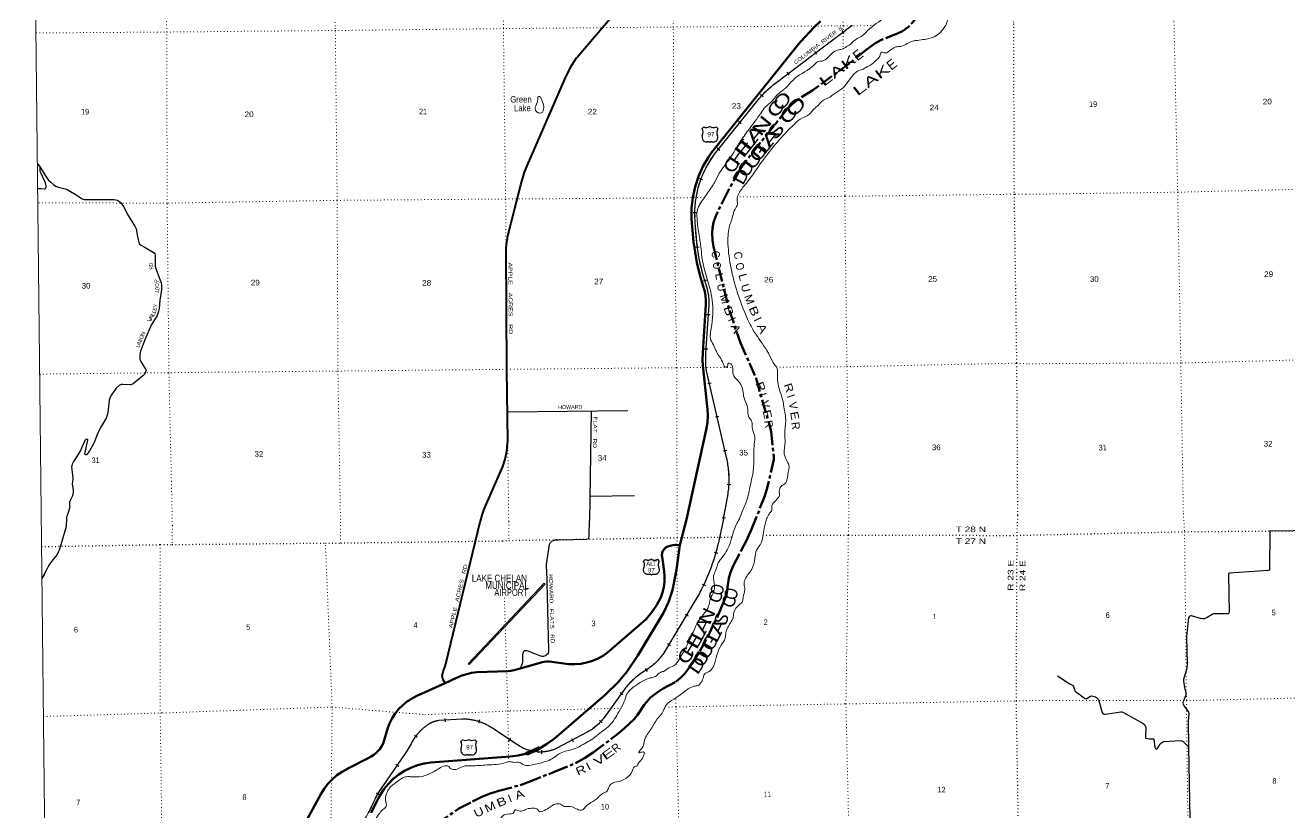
# Model space of a CAD drawing. Header units: feet. Extents: x 246606 to 497223, y 1368 to 189004.
# Drawn here: x 246606 to 286116, y 130086 to 154683 of the extents above; entities that cross this region are included whole.
import ezdxf
from ezdxf.enums import TextEntityAlignment as Align

# ---------------------------------------------------------------- set-up
doc = ezdxf.new("R2010")
doc.units = ezdxf.units.FT
doc.header["$LTSCALE"] = 70
doc.linetypes.add('DOTTED', pattern=[1.5, 0.3, -1.2])
doc.linetypes.add('LONG_DASH_SHORT_DASH', pattern=[9.9, 6, -1.2, 1.5, -1.2])
for name, color, linetype, lineweight in [('11', 7, 'LONG_DASH_SHORT_DASH', 60), ('16', 7, 'Continuous', 25), ('20', 7, 'Continuous', 70), ('26', 7, 'Continuous', 40), ('29', 7, 'Continuous', 25), ('30', 7, 'Continuous', 25), ('34', 7, 'Continuous', 25), ('36', 7, 'Continuous', 13), ('39', 7, 'Continuous', 13), ('4', 7, 'Continuous', 13), ('57', 7, 'Continuous', 13), ('6', 7, 'DOTTED', 25), ('7', 7, 'DOTTED', 13)]:
    doc.layers.add(name, color=color, linetype=linetype, lineweight=lineweight)
for name, color, linetype in [('12', 7, 'Continuous'), ('27', 7, 'Continuous'), ('40', 7, 'Continuous'), ('41', 7, 'Continuous')]:
    doc.layers.add(name, color=color, linetype=linetype)

msp = doc.modelspace()

# ---------------------------------------------------------------- linework, layer by layer
at = {"layer": '11'}
for points in [[(274570.83, 155033.26), (274201.3, 154629.92), (274015.24, 154498.3), (273883.34, 154432.99), (273344.88, 154218.31), (273188.12, 154136.22), (272876.48, 153919.41), (272371.18, 153499.36), (271375.71, 152774.16), (271217.21, 152661.31), (270727.61, 152345.18), (270727.61, 152345.18), (270579.22, 152230.55), (270435.23, 152090.73), (269582.93, 151019.72), (269100.25, 150403.48), (268942.43, 150176.25), (268545.54, 149474.03), (268184.03, 148733.04)], [(268184.03, 148733.04), (268114.62, 148523.07), (268084.61, 148348.12), (268072.94, 148185.13), (268081.14, 147974.29), (268110.18, 147762.64), (268609.58, 145773.43), (268953.4, 144758.66), (269446.33, 143650.2), (269918.15, 141988.65), (269993.71, 141222.04), (269991.98, 141123.09), (269801.91, 140267.82), (269718.29, 139985.68), (269436.79, 139273.17)], [(268555.51, 137206.13), (268593.33, 137412.89), (268627.99, 137555.61), (268658.86, 137646.29), (268729.13, 137796.47), (269001.52, 138313.92), (269137.77, 138586.33), (269218.39, 138753.94), (269275.03, 138885.57), (269436.57, 139272.64)], [(259462.07, 129741.87), (260153.82, 130212.32), (260579.97, 130435.4), (260873.57, 130576.93), (261132.57, 130681.81), (261405.95, 130764.54), (262132.34, 130965.99), (262322.06, 131040.22), (263164.84, 131372.32), (263803.84, 131635.6), (264082.21, 131784.17), (264353.73, 131961.52), (265172.77, 132592.8), (265325.32, 132723.43), (265630.91, 133010.14), (265730.87, 133121.58), (265944.96, 133458.53), (266142.58, 133688.65), (266346.19, 133842.55), (266542.26, 133966.15), (266934.21, 134178.51), (267091.97, 134310.29), (267211.9, 134436.13), (267308.24, 134554.78), (267438.13, 134739.62), (267680.12, 135131.5), (267920.62, 135562.96), (268244.5, 136239.94), (268385.91, 136560.34), (268482.83, 136807.37), (268527.3, 136956.59), (268539.97, 137029.54), (268555.51, 137206.13)]]:
    msp.add_lwpolyline(points, dxfattribs=at)
at = {"layer": '16'}
for p, q in [((267756.88, 151454.61), (267808.19, 151513.37)), ((267999.95, 151519.34), (267999.67, 151519.14)), ((268192.04, 151513.46), (268243.43, 151454.61)), ((266168.9, 138006.54), (266168.31, 138006.12)), ((266168.59, 138006.32), (266168.31, 138006.12)), ((260218.15, 132307.26), (260269.46, 132366.02)), ((260461.22, 132371.99), (260460.94, 132371.79)), ((260653.31, 132366.11), (260704.7, 132307.26))]:
    msp.add_line(p, q, dxfattribs=at)
for points in [[(265925.25, 137941.29), (265946.98, 137966.17), (265955.03, 137975.38), (265976.84, 138000.36)], [(265930.16, 137729.63), (265941.05, 137755.09), (265947, 137773.38), (265951.84, 137796.11), (265954.29, 137819.22), (265954.3, 137842.47), (265951.88, 137865.58), (265947.06, 137888.32), (265939.89, 137910.43), (265937.34, 137916.17), (265925.25, 137941.29)], [(265976.84, 138000.36), (266001.79, 137988.64), (266011.56, 137984.88), (266029.96, 137979.94), (266048.79, 137976.95), (266067.82, 137975.94), (266086.85, 137976.93), (266105.68, 137979.9), (266124.09, 137984.82), (266141.88, 137991.65), (266158.87, 138000.29), (266168.28, 138006.1)], [(266168.9, 138006.54), (266185.42, 137996.74), (266202.69, 137988.81), (266220.69, 137982.73), (266239.23, 137978.57), (266258.1, 137976.36), (266277.1, 137976.15), (266296.01, 137977.91), (266314.64, 137981.65), (266332.78, 137987.31), (266335.68, 137988.56), (266360.68, 138000.44)], [(266360.68, 138000.44), (266382.51, 137975.44), (266390.24, 137966.59), (266412.33, 137941.29)], [(266412.33, 137941.29), (266400.36, 137916.59), (266393.57, 137898.69), (266387.65, 137876.21), (266384.11, 137853.24), (266382.99, 137830.02), (266384.31, 137806.82), (266388.04, 137783.88), (266394.15, 137761.45), (266396.64, 137755.05), (266407.45, 137729.56)], [(266106.52, 137528.81), (266082.51, 137525.22), (266076.54, 137524.72), (266060.69, 137525.04), (266044.97, 137527.03), (266029.54, 137530.64), (266014.57, 137535.85), (266000.23, 137542.59), (265986.67, 137550.8), (265974.04, 137560.37), (265962.48, 137571.22), (265952.12, 137583.21), (265943.07, 137596.22), (265935.43, 137610.11), (265929.29, 137624.72), (265924.7, 137639.89), (265921.73, 137655.46), (265920.39, 137671.25), (265920.72, 137687.1), (265922.7, 137702.82), (265923.23, 137705.09), (265930.16, 137729.63)], [(266168.81, 137507.5), (266143.67, 137528.17), (266142.84, 137528.54), (266137.59, 137530.26), (266132.51, 137531.35), (266106.52, 137528.81)], [(266230.88, 137528.84), (266204.68, 137531.24), (266203.45, 137531.07), (266198.12, 137529.72), (266193.67, 137528.07), (266168.81, 137507.5)], [(266407.45, 137729.56), (266414.27, 137705.05), (266415.44, 137699.5), (266417.07, 137683.74), (266417.05, 137667.89), (266415.36, 137652.13), (266412.04, 137636.63), (266407.12, 137621.57), (266400.65, 137607.1), (266392.71, 137593.39), (266383.37, 137580.58), (266372.75, 137568.82), (266360.95, 137558.23), (266348.11, 137548.94), (266334.38, 137541.03), (266319.89, 137534.61), (266304.81, 137529.74), (266289.3, 137526.47), (266273.53, 137524.84), (266257.68, 137524.86), (266254.68, 137525.18), (266230.88, 137528.84)]]:
    msp.add_lwpolyline(points, dxfattribs=at)
for centre, radius, start, end in [((267563.9, 151343.98), 222.05, 332.97043, 29.75871), ((267899.27, 151671.03), 182.07, 239.97227, 303.45418), ((268101.05, 151670.53), 181.52, 236.33975, 300.08743), ((268101.04, 151671.03), 182.07, 236.54582, 236.59441), ((268436.4, 151343.98), 222.05, 150.24129, 207.02957), ((267903.09, 151189.08), 151.42, 159.09177, 283.81923), ((268097.21, 151189.08), 151.42, 256.18077, 20.90823), ((260360.54, 132523.68), 182.07, 239.97227, 303.45418), ((260562.32, 132523.18), 181.52, 236.33975, 300.08743), ((260562.31, 132523.68), 182.07, 236.54582, 236.59441), ((260364.36, 132041.73), 151.42, 159.09177, 283.81923), ((260025.17, 132196.63), 222.05, 332.97043, 29.75871), ((260558.48, 132041.73), 151.42, 256.18077, 20.90823), ((260897.67, 132196.63), 222.05, 150.24129, 207.02957)]:
    msp.add_arc(centre, radius, start, end, dxfattribs=at)
for centre, major_axis, start_param, end_param in [((267958.43, 150990.26), (-19.56, 51.67), 4.95877769, 6.28318531), ((268041.88, 150990.26), (19.56, 51.67), 0, 1.32637542), ((260419.7, 131842.91), (-19.56, 51.67), 4.95877769, 6.28318531), ((260503.15, 131842.91), (19.56, 51.67), 0, 1.32637542)]:
    msp.add_ellipse(centre, major_axis=major_axis, ratio=0.929097, start_param=start_param, end_param=end_param, dxfattribs=at)
at = {"layer": '20'}
msp.add_line((267062.21, 138439.33), (267269.79, 139247.27), dxfattribs=at)
for points in [[(267269.79, 139247.27), (267886.68, 142042.11), (267920.69, 142266.05), (267931.11, 142492.31), (267921.91, 142678.32), (267786.38, 143956.67), (267768.58, 144196.49), (267772.79, 144458.67), (267873.21, 145957.53), (267874.91, 146093.9), (267862.35, 146229.69), (267835.66, 146363.43), (267818.57, 146424.32), (267695.72, 146847.45), (267589.21, 147274.48), (267488.12, 147915), (267425.44, 148627.77), (267426.93, 148967.79), (267463.95, 149305.79), (267536.11, 149638.07), (267642.6, 149960.99), (267782.26, 150271.01), (267953.56, 150564.73), (268061.32, 150719.13), (270769.74, 154093.86), (270826.55, 154164.84), (271252.01, 154622.64), (271452.05, 154807.81)], [(257417.26, 130082.17), (257591.77, 130443.26), (257692.17, 130636.86), (257812.26, 130818.91), (257950.72, 130987.41), (258106.03, 131140.51), (258276.5, 131276.54), (258460.25, 131394), (258655.27, 131491.61), (258859.43, 131568.31), (259070.49, 131623.24), (259278.37, 131655.03), (261756.39, 131838.53), (262008, 131870.88), (262232.44, 131924.05), (262257.44, 131930.12), (262282.44, 131934.68), (262522.3, 132026.52), (262652.83, 132090.18), (262677.83, 132097.82), (262702.83, 132112.32), (262897.29, 132225.07), (263102.25, 132374.56), (263127.69, 132395.52), (264730.61, 133769.4), (265142.63, 134173.8), (265344.74, 134408.32), (265366.32, 134433.36), (265383.01, 134458.32), (265744.15, 134998.45), (266550.91, 136333.51), (266701.31, 136661.81), (266816.58, 137004.03), (266851.23, 137138.38), (266954.07, 137687.78), (267062.21, 138439.33)], [(259721.9, 134135.96), (260055.43, 134287.72), (260248.13, 134366.59), (260398.42, 134417.89), (260553.25, 134453.19), (260710.93, 134472.11), (260717.42, 134472.53), (261688.25, 134507.69), (261780.85, 134512.98), (261887.3, 134536.63), (262691.97, 134767.51), (262755.7, 134785.77), (262823.01, 134799.97), (262891.43, 134807.06), (262960.22, 134806.96), (262988.85, 134804.78), (263584.82, 134727.34), (263774.01, 134724.09), (263962.51, 134740.62), (264148.24, 134776.77), (264329.18, 134832.13), (264503.34, 134906.11), (264668.81, 134997.88), (264792.29, 135082.38), (266002.79, 136131.45), (266183.25, 136347.28), (266340.17, 136580.78), (266471.81, 136829.41), (266477.09, 136840.85), (266519.04, 136966.4), (266556.89, 137129.08), (266577.53, 137294.82), (266580.73, 137461.82), (266566.46, 137628.23), (266502.95, 138080.39), (266499.77, 138111.41), (266499.84, 138142.58), (266503.18, 138173.58), (266509.73, 138204.06), (266519.44, 138233.69), (266532.19, 138262.14), (266547.84, 138289.1), (266566.23, 138314.28), (266587.15, 138337.39), (266610.37, 138358.2), (266635.63, 138376.46), (266662.67, 138391.98), (266686.92, 138402.93), (266761.74, 138426.92), (266838.67, 138442.96), (266916.84, 138450.87), (266961.64, 138451.7), (267062.21, 138439.33)], [(258577.53, 133585.22), (258703.1, 133665.93), (258865.17, 133747.54), (258909.59, 133766.33), (259721.9, 134135.96)], [(255009.27, 129132.09), (255840.69, 130661.98), (255942.35, 130829.15), (256060.92, 130984.77), (256195.11, 131127.14), (256343.45, 131254.71), (256504.31, 131366.07), (256675.92, 131460.01), (256685.63, 131464.64), (257323.76, 131788.97), (257417.36, 131842.26), (257492.57, 131889.79), (257562.41, 131944.91), (257626.1, 132007.03), (257682.94, 132075.47), (257732.32, 132149.47), (257773.7, 132228.24), (257794.76, 132278.12), (257933.17, 132741.53), (257982.42, 132873.11), (258065.56, 133034.4), (258165.11, 133186.12), (258279.98, 133326.59), (258408.89, 133454.29), (258550.45, 133567.82), (258577.53, 133585.22)]]:
    msp.add_lwpolyline(points, dxfattribs=at)
at = {"layer": '26'}
for points in [[(260825.05, 139169.08), (260830.03, 139193.93), (260879.56, 139382.6), (260948.55, 139565.05), (261526.14, 140895.21), (261602.39, 141131.86), (261653.49, 141375.17), (261678.87, 141622.5), (261681.44, 141697.8), (261657.36, 143935.07), (261627.96, 147680.09), (261640.36, 147854.48), (261670.92, 148026.61), (261675.08, 148044.1), (261688.52, 148107.53), (262089.62, 149696.54), (262208.24, 150091.39), (262286.51, 150292.25), (263461.53, 152995.92), (263554.56, 153193.05), (263680.19, 153436.69), (263830.61, 153665.86), (263846.51, 153687.29), (264998.65, 155035.04)], [(259721.9, 134135.96), (259661.22, 134241.2), (259638.32, 134319.14), (259637.61, 134375.22), (259651.35, 134443.99), (259679.55, 134530.04), (259717.17, 134636.89), (259752.49, 134737.56), (260825.05, 139169.08)]]:
    msp.add_lwpolyline(points, dxfattribs=at)
at = {"layer": '29'}
for p, q in [((261668.72, 142604.24), (265430.1, 142652.98)), ((264285.73, 142637.77), (264239.39, 139211.4)), ((264250.07, 139973.49), (265642.17, 139996.91)), ((247208.8, 137542.12), (247126.62, 137397.47)), ((262890.82, 137691.79), (262959.59, 135157.21))]:
    msp.add_line(p, q, dxfattribs=at)
for points in [[(246986.94, 150359.77), (247049.65, 150279.41), (247235.54, 149981.78), (247334.07, 149844.14), (247406.57, 149780.89), (247501.38, 149699.05), (247553.43, 149661.85), (247644.51, 149624.63), (247852.71, 149572.55), (247940.08, 149539.08), (248023.73, 149490.7), (248217.06, 149379.1), (248365.77, 149274.93), (248438.28, 149245.17), (248566.54, 149237.72), (249384.47, 149237.72), (249440.25, 149230.3), (249486.72, 149215.41), (249544.35, 149181.93), (249570.36, 149155.88), (249681.9, 149014.51), (249800.87, 148768.97), (250031.39, 148404.39), (250068.55, 148322.53), (250085.3, 148274.18), (250098.3, 148129.07), (250150.35, 147898.42), (250167.1, 147857.51), (250202.4, 147824.01), (250321.37, 147757.04), (250633.67, 147578.47), (250654.14, 147548.72), (250663.41, 147481.74), (250663.41, 147228.76), (250667.16, 147146.94), (250693.15, 147050.19), (250849.3, 146633.51), (250864.2, 146566.57), (250864.17, 146432.62), (250834.43, 146209.4), (250812.12, 146105.23), (250789.82, 145837.37), (250761.97, 145707.18), (250730.33, 145621.59), (250544.44, 145316.53), (250343.67, 144855.21), (250208.03, 144505.54)], [(246995.47, 149584.71), (247092.02, 149581.1), (247207.28, 149569.94), (247230.52, 149575.52), (247248.18, 149592.26), (247259.33, 149633.19), (247260.26, 149672.25), (247251.89, 149715.04), (247225.87, 149778.28), (247088.31, 150072.19), (247074.37, 150116.83), (247069.72, 150157.76), (247069.72, 150247.28)], [(250208.03, 144505.54), (250183.86, 144393.94), (250182, 144312.08), (250187.58, 144237.68), (250211.75, 144178.15), (250367.9, 143940.05), (250380.91, 143899.14), (250367.9, 143850.76), (250340.01, 143791.25), (250278.67, 143731.71), (249973.8, 143486.17), (249908.74, 143456.42), (249869.7, 143448.97), (249654.07, 143463.85), (249603.88, 143460.14), (249542.53, 143434.09), (249445.87, 143344.8), (249297.15, 143143.91), (249258.12, 143069.51), (249230.23, 142972.77), (249200.49, 142667.71), (249178.18, 142533.78), (249133.57, 142414.73), (248947.67, 142094.78), (248858.44, 141916.21), (248762.72, 141653.95), (248739.47, 141603.7), (248613.07, 141387.92), (248539.65, 141283.77), (248523.84, 141268.87), (248494.09, 141268.87), (248465.29, 141283.77), (248464.35, 141298.63), (248561.01, 141722.75), (248556.38, 141735.79), (248545.22, 141743.23), (248516.4, 141752.51), (248502.47, 141748.81), (248495.03, 141745.09), (248471.79, 141715.31), (248330.51, 141395.36), (248218.97, 141209.35), (248114.87, 141060.53), (248092.57, 141017.77), (248073.98, 140976.85), (248062.83, 140935.93), (248055.39, 140874.52), (248092.57, 140558.32), (248092.56, 140517.37), (248074.91, 140349.99), (248077.69, 140301.59), (248099.08, 140158.39), (248100, 140123.02), (248099.08, 140089.58), (248089.78, 140024.48), (248083.75, 139992.86), (248073.48, 139963.78)], [(248073.48, 139963.78), (248024.72, 139879.38), (248006.13, 139834.74), (247993.12, 139775.22), (247993.12, 139667.33), (247993.59, 139624.54), (247991.26, 139598.5), (247970.81, 139529.67), (247913.19, 139373.42), (247902.51, 139345.52), (247898.31, 139325.06), (247892.74, 139272.97), (247882.54, 139024.88)], [(262890.82, 137691.79), (262897.42, 137835.59), (262915.79, 137989.99), (262989.26, 138460.52), (263022.32, 138523.02), (263062.73, 138567.13), (263110.49, 138592.86), (263165.59, 138607.57), (263279.48, 138611.24), (264157.48, 138625.95), (264197.89, 138640.65), (264216.26, 138659.03), (264230.95, 138721.52), (264239.39, 139211.4)], [(247882.54, 139024.88), (247751.88, 138558.86), (247663.71, 138290.51), (247635.25, 138225.25), (247601.26, 138154.49), (247513.09, 138033.18), (247396.46, 137890.73), (247355.13, 137831), (247314.72, 137753.8), (247263.29, 137650.87), (247126.62, 137397.47)], [(286958.58, 138897.81), (285499.89, 138883.91), (285487.81, 137677.7), (285480.9, 137664.82), (285470.72, 137657.18), (285441.91, 137648.8), (284232.6, 137571.8), (284216.1, 137562.96), (284208.46, 137552.77), (284201.21, 137520.96), (284224.01, 136341.16), (284213.55, 136318.97), (284208.46, 136311.33), (284195.74, 136298.6), (284174.4, 136294.08), (283742.75, 136296.05), (283710.39, 136288.96), (283532.74, 136179.49), (283493.35, 136158.54), (283439.91, 136145.81), (283389.01, 136145.81), (283333.46, 136152.26), (283050.54, 136232.39), (283025.28, 136236.13), (282992.01, 136229.84), (282969.29, 136207.07), (282956.38, 136176.37), (282942.93, 136099.93), (282893.51, 135583.61), (282908.48, 134733.97), (282897.85, 134608.97), (282880, 134518.04), (282796.06, 134260.09), (282793.51, 134229.53), (282794.97, 134190.48), (282830.69, 133995.68), (282867.32, 133823.36), (282869.86, 133797.9), (282865.1, 133760.58), (282781.9, 133557.91), (282775.7, 133517.78), (282785.88, 133471.94), (282825.05, 133399.48), (282915.83, 133286.08), (282953.84, 133224.92), (282966.57, 133191.82), (282966.23, 133174.08), (282946.14, 132940.15), (282956.19, 132140.79)], [(262959.59, 135157.21), (262955.28, 135088.66), (262946.1, 135064.77), (262925.89, 135040.87), (262894.67, 135013.3), (262859.77, 134989.41), (262819.36, 134972.86), (262789.97, 134969.19), (262756.91, 134969.19), (262729.35, 134974.7), (262685.27, 134989.41), (262316.07, 135134.61), (262283.01, 135143.8), (262251.78, 135143.8), (262220.55, 135141.96), (262193, 135132.77), (262174.63, 135116.23), (262159.94, 135088.66), (262145.24, 135029.84), (262139.73, 134939.78), (262145.24, 134868.1), (262139.73, 134787.22), (262134.22, 134748.62), (262123.2, 134711.86), (262067.22, 134588.25)], [(278859.29, 134361.54), (279224.78, 134117.44), (279325.49, 134067.22), (279340.89, 134054.78), (279363.66, 134023.93), (279389.49, 133930.67), (279406.93, 133896.6), (279427.29, 133876.23), (279525, 133797.82), (279704.68, 133666.14), (279739.44, 133652.09), (279758.12, 133648.31), (279781.03, 133653.4), (279891.58, 133720.89), (279926.08, 133732.35), (279969.35, 133727.25), (280049.31, 133701.16), (280078.78, 133683.96), (280109.31, 133655.95), (280127.13, 133630.48), (280154.36, 133579.93), (280259.66, 133215.02), (280276.64, 133185.47), (280296.75, 133171.28), (280312.27, 133167.65), (280340.26, 133165.1), (280429.85, 133175.34), (280834.32, 133237.95), (280872.14, 133238.95), (280923.04, 133218.58), (281017.15, 133168.26), (281540.94, 132872.22), (281574.53, 132842.96), (281592.34, 132814.95), (281607.61, 132786.94), (281617.92, 132740.49), (281609.89, 132508.76), (281608.88, 132432.97), (281613.97, 132421.51), (281623.7, 132412.31), (281730.9, 132397.85), (281860.18, 132389.76), (281868.46, 132384.58), (281873.55, 132371.85), (281879.86, 132303.47), (281905.31, 132118.58), (281914.27, 132100.64), (281921.9, 132089.81), (281935.9, 132076.45), (281946.08, 132072.63), (281956.56, 132073.05), (281966.44, 132076.45), (281980.43, 132087.26), (281986.8, 132095.55), (282072.81, 132231.92), (282100.04, 132262.98), (282122.95, 132280.8), (282153.49, 132298.63), (282184.5, 132306.14), (282351.79, 132316.77), (282718.64, 132338.52), (282746.44, 132333.01), (282775.71, 132316.46), (282816.53, 132279.61), (282956.19, 132140.79)], [(282956.19, 132140.79), (282989.97, 129879.68)]]:
    msp.add_lwpolyline(points, dxfattribs=at)
at = {"layer": '34', "lineweight": 13}
for p, q in [((272442.51, 154682.58), (270004, 152838.57)), ((269509.77, 152356.16), (268145.65, 150656.57)), ((267530.27, 148633.63), (267587.75, 147923.59)), ((267791.76, 146875.33), (267914.61, 146452.2)), ((267894.63, 143887.44), (268521.37, 141180.93)), ((268567.56, 140049.6), (268427.85, 139257.3)), ((268429.49, 139264.5), (268263.04, 138525.35)), ((267572.82, 136763.76), (266545.79, 135055.58)), ((265342, 133956.11), (264707.98, 133074.49)), ((260260.69, 133010.72), (259537.32, 132965.34)), ((262015.82, 132190.58), (261189.51, 132735.44)), ((264160.51, 132597.44), (263219.41, 132100.22))]:
    msp.add_line(p, q, dxfattribs=at)
at = {"layer": '34'}
for p, q in [((272196.58, 154429.53), (272129.87, 154517.76)), ((271342.94, 153780.74), (271276.23, 153868.96)), ((270475.32, 153127.91), (270408.61, 153216.13)), ((269662.44, 152447.54), (269580.65, 152522)), ((268978.54, 151608.82), (268892.28, 151678.05)), ((268309.44, 150771), (268223.18, 150840.23)), ((267771.66, 149854.14), (267668.1, 149893.02)), ((267583.18, 148823.33), (267472.57, 148824.33)), ((267661.98, 147754.08), (267552.35, 147739.43)), ((267895.91, 146717.86), (267789.68, 146687.02)), ((267918.49, 146435.58), (267838.9, 146707.08)), ((268005.31, 145633.1), (267894.95, 145640.49)), ((267936.25, 144563.11), (267825.89, 144570.51)), ((268037.98, 143505.55), (267930.22, 143480.6)), ((268282.41, 142461.57), (268174.65, 142436.62)), ((268524.82, 141403.19), (268417.06, 141378.23)), ((268651.42, 140327.84), (268540.93, 140333.06)), ((268490.07, 139281.82), (268381.14, 139301.03)), ((268127.72, 138221.3), (268234.33, 138191.81)), ((267756.4, 137227.05), (267856.27, 137179.52)), ((267221.74, 136288.72), (267316.53, 136231.73)), ((266671.49, 135368.47), (266766.28, 135311.48)), ((265972.89, 134586.58), (266034.54, 134494.74)), ((265191.37, 133838.29), (265281.17, 133773.71)), ((259719.35, 133030.36), (259726.27, 132919.97)), ((260802.92, 132983.09), (260768.31, 132878.03)), ((264548.68, 132972.85), (264629.32, 132897.14)), ((258763.62, 132512.28), (258852.97, 132447.08)), ((261767.44, 132415.97), (261706.56, 132323.63)), ((263671.78, 132399.73), (263723.45, 132301.93)), ((262739.17, 132034.66), (262738.88, 131924.05)), ((258187.95, 131606.74), (258279.13, 131544.12)), ((257570.82, 130708.72), (257666.27, 130652.84))]:
    msp.add_line(p, q, dxfattribs=at)
for points in [[(267701.39, 149820.32), (267720.01, 149871.9), (267739.26, 149923.2), (267759.79, 149974.25), (267780.97, 150025), (267803.12, 150075.17), (267825.91, 150125.07), (267849.98, 150174.39), (267874.7, 150223.42), (267900.08, 150271.87), (267926.41, 150320.04), (267953.72, 150367.64), (267981.99, 150414.95), (268010.6, 150461.66), (268040.49, 150507.8), (268071.05, 150553.34), (268102.24, 150598.59), (268134.11, 150642.94), (268144.78, 150657.24), (269508.92, 152356.85), (269542.03, 152397.21), (269575.88, 152436.58), (269610.43, 152475.39), (269645.63, 152514.05), (269681.57, 152551.74), (269718.01, 152588.62), (269755.11, 152625.36), (269792.95, 152661.13), (269831.29, 152696.09), (269870.51, 152730.72), (269910.05, 152764.32), (269950.07, 152797.55), (269991, 152830.03), (270003.33, 152839.45), (272441.84, 154683.45)], [(267838.65, 146708.52), (267788.76, 146881.76), (267760.21, 146984.8), (267733.54, 147087.44), (267708.63, 147190.88), (267686.07, 147295.17), (267664.8, 147398.99), (267645.29, 147503.6), (267628.12, 147609.07), (267612.25, 147714.05), (267598.19, 147819.25), (267601.32, 147790.83), (267572.86, 148093.87), (267538.1, 148523.22), (267524.19, 148751.37), (267526.89, 148687.74), (267525.84, 148742.47), (267525.73, 148797.23), (267526.23, 148852.35), (267528, 148907.22), (267530.73, 148961.81), (267534.08, 149016.75), (267538.69, 149071.43), (267544.27, 149125.85), (267550.77, 149180.63), (267558.24, 149234.82), (267566.34, 149289.03), (267575.7, 149343.33), (267586.02, 149397.03), (267597.29, 149450.77), (267609.21, 149504.23), (267622.38, 149557.75), (267636.21, 149610.68), (267651.29, 149663.66), (267667.04, 149716.05), (267683.73, 149768.47), (267701.39, 149820.32)], [(268427.4, 139261.08), (268566.47, 140049.77), (268573.92, 140102.81), (268580.11, 140155.74), (268585.38, 140208.79), (268590.1, 140262.24), (268593.57, 140315.57), (268596.08, 140368.73), (268598.03, 140422.28), (268598.72, 140475.69), (268598.46, 140528.94), (268597.33, 140582.63), (268595.21, 140635.84), (268592.48, 140689.14), (268588.54, 140742.62), (268583.61, 140795.62), (268577.77, 140848.76), (268571.27, 140901.68), (268563.56, 140954.78), (268555.16, 141007.37), (268545.55, 141060.14), (268535.24, 141112.38), (268524.03, 141164.75), (268520.3, 141180.68), (267893.55, 143887.21), (267888.87, 143912.14), (267884.77, 143937.02), (267881.11, 143961.98), (267877.7, 143987.12), (267874.89, 144012.26), (267872.53, 144037.31), (267870.43, 144062.58), (267868.93, 144087.81), (267867.88, 144112.98), (267867.23, 144138.38), (267867.06, 144163.57), (267867.17, 144188.82), (267867.63, 144205.37), (267871.64, 144454.57), (267971.88, 145950.94), (267971.9, 145951.14), (267973.35, 145975.61), (267974.23, 145999.99), (267974.69, 146024.4), (267974.88, 146048.98), (267974.51, 146073.44), (267973.7, 146097.8), (267972.62, 146122.31), (267970.97, 146146.72), (267968.9, 146171.02), (267966.42, 146195.48), (267963.49, 146219.69), (267960.29, 146243.92), (267956.52, 146268.18), (267952.33, 146292.19), (267947.7, 146316.24), (267942.79, 146340.16), (267937.33, 146364.11), (267931.56, 146387.8), (267925.24, 146411.53), (267918.61, 146434.99)], [(268427.38, 139261.08), (268264.11, 138525.11), (268256.48, 138491.69), (268230.81, 138384.54), (268202.94, 138278.65), (268173.69, 138172.86), (268142.79, 138068), (268109.64, 137963), (268074.3, 137859.25), (268037.88, 137756.14), (267999.2, 137652.89), (267959.2, 137551.12), (267917.25, 137449.75), (267872.81, 137349.09), (267827.61, 137249.62), (267780.45, 137150.54), (267730.8, 137052.17), (267680.37, 136954.99), (267628.32, 136858.74), (267573.77, 136763.2), (266546.74, 135055.02), (266546.37, 135054.4), (266527.83, 135028.24), (266508.99, 135002.56), (266489.65, 134976.99), (266469.9, 134952.01), (266449.63, 134927.14), (266428.95, 134902.86), (266407.92, 134878.79), (266386.58, 134855.16), (266364.61, 134831.8), (266342.25, 134809.02), (266319.68, 134786.56), (266296.49, 134764.35), (266273.15, 134742.69), (266249.34, 134721.38), (266224.97, 134700.57), (266200.56, 134680.18), (266175.67, 134660.13), (266150.23, 134640.57), (266124.72, 134621.43), (266098.91, 134602.75), (266072.54, 134584.56), (265903.87, 134471.35), (265797.29, 134402.68), (265767.29, 134380.52), (265737.55, 134357.52), (265708.03, 134334.08), (265679.03, 134310.26), (265650.28, 134285.7), (265622.23, 134260.62), (265594.52, 134235.29), (265567.06, 134209.21), (265540.26, 134182.92), (265513.84, 134156.08), (265487.99, 134128.53), (265462.6, 134100.9), (265437.6, 134072.71), (265413.16, 134043.82), (265389.2, 134014.86), (265365.77, 133985.5), (265342.88, 133955.46), (264708.86, 133073.83), (264702.81, 133065.98), (264683.51, 133041.28), (264663.79, 133016.94), (264643.48, 132992.9), (264622.92, 132969.34), (264601.87, 132945.92), (264580.46, 132923.11), (264558.55, 132900.45), (264536.3, 132878.4), (264513.72, 132856.59), (264490.87, 132835.25), (264467.44, 132814.19), (264443.65, 132793.77), (264419.7, 132773.66), (264395.16, 132753.85), (264370.52, 132734.59), (264345.45, 132715.7), (264319.88, 132697.36), (264294.28, 132679.43), (264268.25, 132661.87), (264241.73, 132644.85), (264215.19, 132628.24), (264188.38, 132612.09), (264161.04, 132596.48), (263219.9, 132099.24), (263216.37, 132097.57), (263197.42, 132088.64), (263178.24, 132080.02), (263158.89, 132071.8), (263139.32, 132063.89), (263119.77, 132056.24), (263099.97, 132049.05), (263080.1, 132042.22), (263060.11, 132035.61), (263040.11, 132029.44), (263019.8, 132023.63), (262999.52, 132018.1), (262979.14, 132013.07)], [(259334.33, 132914), (259322.01, 132908.95), (259309.85, 132903.64), (259297.78, 132898.21), (259285.72, 132892.51), (259273.84, 132886.67), (259262.04, 132880.59), (259250.35, 132874.23), (259238.81, 132867.76), (259227.33, 132861.09), (259215.97, 132854.12), (259204.75, 132847.05), (259193.67, 132839.82), (259182.69, 132832.27), (259181.01, 132831.12), (259159.71, 132816.91), (259138.81, 132802.18), (259118.1, 132787.19), (259097.64, 132771.73), (259077.38, 132756), (259057.57, 132739.87), (259037.94, 132723.48), (259018.65, 132706.76), (258999.61, 132689.57), (258980.96, 132672.17), (258962.43, 132654.38), (258944.42, 132636.33), (258926.54, 132617.87), (258909.17, 132599.15), (258892, 132580.15), (258875.23, 132560.95), (258858.7, 132541.3), (258842.69, 132521.38), (258826.94, 132501.31), (258811.45, 132480.77), (258796.41, 132460.18), (258781.71, 132439.25), (258767.45, 132417.91), (258753.52, 132396.57), (258739.91, 132374.9), (258726.75, 132352.82), (258713.92, 132330.74), (258701.49, 132308.45), (258689.49, 132285.76), (258662.46, 132234.86), (258633.55, 132183.41), (258604.25, 132132.6), (258574.1, 132082.33), (258542.64, 132032.51), (258500.78, 131965.8), (257773.45, 130906.75), (257760.29, 130889.66), (257737.86, 130859.35), (257715.71, 130828.49), (257694.37, 130797.34), (257673.37, 130765.85), (257652.98, 130734.14), (257633.07, 130701.82), (257613.98, 130669.21), (257595.3, 130636.45), (257577.09, 130603.08), (257559.56, 130569.7), (257542.58, 130535.9), (257526.35, 130501.61), (257515.37, 130477.93), (257515.04, 130477.21), (257479.44, 130398.77), (257435.79, 130305.51), (257390.57, 130213.06), (257427.32, 130283.99), (257377.71, 130190.97), (257333.93, 130102.91), (257316.71, 130069.59)], [(262463.66, 132004.07), (262295.7, 132047.49), (262275.91, 132054.62), (262256.32, 132062.04), (262236.73, 132069.89), (262217.41, 132078.15), (262198.24, 132086.6), (262179.06, 132095.49), (262160.19, 132104.6), (262141.42, 132114.09), (262122.84, 132124.04), (262104.48, 132134.12), (262086.22, 132144.57), (262068.15, 132155.48), (262050.3, 132166.52), (262032.66, 132177.86), (262015.21, 132189.67), (261188.91, 132734.52), (261168.35, 132747.88), (261143.78, 132763.34), (261118.9, 132778.29), (261093.85, 132792.75), (261068.46, 132806.88), (261042.92, 132820.66), (261017.05, 132833.78), (260991.01, 132846.56), (260964.64, 132858.85), (260938.11, 132870.8), (260911.42, 132882.08), (260884.56, 132893.03), (260857.54, 132903.48), (260830.2, 132913.43), (260802.85, 132922.88), (260775.18, 132931.99), (260747.51, 132940.45), (260719.51, 132948.56), (260691.51, 132956.01), (260663.35, 132963.12), (260635.2, 132969.74), (260606.72, 132975.85), (260578.24, 132981.3), (260549.76, 132986.42), (260520.95, 132991.03), (260492.31, 132995.15), (260463.52, 132998.78), (260434.55, 133001.73), (260405.76, 133004.34), (260376.81, 133006.46), (260347.69, 133007.92), (260318.75, 133009.04), (260289.8, 133009.66), (260260.73, 133009.62), (259537.41, 132964.24), (259526.72, 132963.09), (259513.57, 132961.35), (259500.44, 132959.45), (259487.31, 132957.28), (259474.22, 132954.93), (259461.23, 132952.29), (259448.25, 132949.48), (259435.36, 132946.44), (259422.47, 132943.14), (259409.71, 132939.63), (259396.91, 132935.92), (259384.29, 132931.96), (259371.63, 132927.79), (259359.13, 132923.37), (259346.67, 132918.77), (259334.33, 132914)], [(262979.14, 132013.07), (262958.73, 132008.2), (262938.05, 132003.8), (262917.49, 131999.78), (262896.86, 131996.09), (262876, 131992.7), (262855.22, 131989.84), (262834.4, 131987.16), (262813.49, 131984.97), (262792.45, 131983.02), (262771.58, 131981.53), (262750.54, 131980.45), (262729.55, 131979.64), (262708.49, 131979.16), (262687.51, 131979.21), (262666.4, 131979.5), (262645.38, 131980.16), (262624.37, 131981.25), (262603.48, 131982.7), (262582.52, 131984.49), (262460.75, 132002.95)]]:
    msp.add_lwpolyline(points, dxfattribs=at)
at = {"layer": '34', "lineweight": 13}
for points in [[(267972.98, 145950.85), (267872.74, 144454.52), (267868.73, 144205.35)], [(266071.92, 134585.47), (265903.27, 134472.27), (265796.66, 134403.59)], [(258541.71, 132033.1), (258499.86, 131966.4), (257772.56, 130907.4)]]:
    msp.add_lwpolyline(points, dxfattribs=at)
for centre, radius, start, end in [((271825.71, 150477.86), 2981.88, 127.65648, 140.95672), ((270670.15, 148783.57), 3143.45, 143.42721, 182.7489), ((273649.61, 148559.23), 6095.07, 185.96899, 196.04025), ((266573.08, 146041.94), 1402.87, 356.28548, 17.06724), ((269315.28, 144163.19), 1447.16, 178.33058, 190.98462), ((265537.47, 140492.5), 3062.29, 351.68422, 12.99174), ((262132.89, 139911.23), 6284.85, 329.94691, 347.26096), ((265041.99, 136097.53), 1829.5, 304.26062, 325.28295), ((267067.47, 132657.67), 2159.44, 126.04994, 143.03806), ((259989.64, 131608.24), 1467.19, 123.39564, 152.47499), ((259616.95, 132207.76), 761.76, 96.00029, 124.81209), ((260272.67, 131346.53), 1664.23, 56.57052, 90.41236), ((263278.08, 134162.8), 1796.95, 299.41102, 322.72492), ((255705.86, 133846.66), 3366.16, 327.40056, 332.38363), ((262695.58, 133183.89), 1203.63, 235.61455, 295.79855), ((259489.04, 129582.18), 2168.53, 142.32971, 155.58901), ((252108.96, 132870.32), 5910.99, 332.28964, 336.12265), ((255417.56, 131075.66), 2147.95, 325.08637, 333.65937)]:
    msp.add_arc(centre, radius, start, end, dxfattribs=at)
at = {"layer": '36'}
msp.add_lwpolyline([(260450.09, 134741.02), (262814.92, 137252.93), (262851.57, 137225.18), (260474.6, 134717.14)], close=True, dxfattribs=at)
at = {"layer": '39'}
for points in [[(277747.9, 159640.71), (277705.48, 159601.64), (277622.48, 159513.56), (277380.55, 159247.43), (277324.25, 159230.84), (277353.91, 159311.74), (277479.89, 159447.87), (277579.59, 159595.89), (277573.31, 159630.12), (277525.21, 159593.43), (277377.18, 159440.99), (277154.97, 159235.51), (276890.59, 159011.54), (276587.78, 158807.43), (276379.69, 158600.05), (276158.96, 158471.21), (275809.85, 158260.67), (275688.09, 158098.36), (275707.65, 157894.84), (275878.73, 157634.09), (275922.51, 157424.72), (275846.9, 157289), (275756.39, 157266.08), (275704.56, 157187.02), (275592.95, 157012.69), (275505.16, 156888.96), (275342.75, 156776.73), (275142.27, 156633.95), (275038.42, 156502.03), (274779.69, 156332.55), (274477.48, 156043.74), (274255.44, 155814.07), (274017.25, 155590.32), (273907.54, 155432.13), (273882.52, 155264.56), (273756.46, 155140.52), (273195.15, 154734.67), (272892.68, 154482.16), (272766.6, 154360.14), (272601.99, 154274.11), (272381.67, 154086.8), (272233.23, 153992.83), (272159, 153947.86), (272020.21, 153914.47), (271951.85, 153893.75), (271785.42, 153779.47), (271524.94, 153571.66), (271402.17, 153552.52), (271331.9, 153517.66), (271243.84, 153432.25), (270656.33, 153028.2), (270350.28, 152711.13), (270091.85, 152499.31), (269934.02, 152308.48), (269735.76, 152135.46), (269596.05, 151946.78), (269202.9, 151409.21), (268933.53, 151033.96), (268543, 150409.69), (268289.56, 150060.78), (268146.52, 149771.25), (268060.84, 149635.45), (267805.47, 149274.43), (267675.93, 149071.72), (267618.31, 148956.31), (267598.53, 148651.41), (267619.01, 148363), (267708.61, 147860.05), (267739.18, 147523.54), (268023.38, 146360.29), (268084.36, 145997.81), (268020.13, 145101.94), (268013.53, 144894.19), (268107.55, 144703.38), (268201.73, 144490.39), (268413.89, 144117.04), (268500.85, 143998.93), (268525.49, 144005.02), (268577.03, 144126.44), (268676.06, 144082.88), (268714.05, 143837.17), (268818.19, 143640.39), (268962.47, 143466.13), (269028.34, 143267.03), (269066.15, 143047.53), (269177.03, 142752), (269219.53, 142437.77), (269303.04, 142309.39), (269320.52, 142115.94), (269390.72, 141874.53), (269386.61, 141598.23), (269368.37, 141325.85), (269361.7, 140841.83), (269276.3, 140377.33), (269162.92, 139882.36), (269010.5, 139493.94), (268920.7, 139266.33)], [(277767.71, 158067.05), (277490.87, 157883.13), (277372.99, 157741.01), (277441.79, 157699.22), (277523.05, 157605.11), (277400.87, 157501.27), (277115.44, 157404.17), (276782.02, 157256.27), (276673.96, 157150.53), (276663.06, 156981.06), (276627.44, 156888.01), (276505.36, 156770.05), (276364.12, 156512.8), (276050.73, 156092.83), (275840.76, 155867.29), (275711.38, 155640.39), (275638.83, 155355.47), (275490.08, 155019.51), (275341.62, 154641.21), (275249.81, 154517.46), (275161.8, 154426), (274943.05, 154301.21), (274705.71, 154242.82), (274484.29, 154212.78), (274355.47, 154193.59), (274166.64, 154113.41), (273965.79, 154023.05), (273806.74, 154005.62), (273566.03, 153852.42), (273473.59, 153817.39), (273354.57, 153838.61), (273305.02, 153721.24), (273217.15, 153609.62), (272994.78, 153428.34), (272904.41, 153385.26), (272794.08, 153315.8), (272651.37, 153266.24), (272403.12, 153040.39), (272219.47, 152794.89), (272001.11, 152615.66), (271868.71, 152533.93), (271748.47, 152440.19), (271487.52, 152300.94), (271341.55, 152142.46), (271283.43, 152097.63), (271173.47, 151975.74), (271081.42, 151886.27), (270892.67, 151793.99), (270640.19, 151596.33), (269734, 150572.95), (269084, 149681.95), (268872.72, 149363.77), (268849.61, 149210.32), (268858.49, 149093.44), (268785, 148943.62), (268708.08, 148707.06), (268601.7, 148361.36), (268562.93, 147856.91), (268661.02, 147087.39), (268884.47, 146254.37), (269226.94, 145400.12), (269351.53, 145161.17), (269540.91, 144876.36), (269903.65, 144292.5), (269991.48, 144121.8), (270087.14, 143985.46), (270113.17, 143721.5), (270166.33, 143324.68), (270257.01, 143035.03), (270338.69, 142594.08), (270368.45, 142372.5), (270335.34, 141922.54), (270349.2, 141670.59), (270321.6, 141297.3), (270426.19, 141036), (270473.41, 140911.36), (270446.54, 140719.57), (270338.25, 140359.75), (270221.95, 140280.16), (270166.57, 140132.5), (270171.51, 140003.48), (270069.8, 139853.43), (269938.12, 139668.86), (269923.16, 139503.38), (269885.18, 139460.72), (269817.37, 139361.36), (269771.77, 139276.95)], [(262560.69, 152163.83), (262619.54, 152390.16), (262635.21, 152454.82), (262671.44, 152459.15), (262722.27, 152395.03), (262800.25, 152191.99), (262793.33, 152030.61), (262749.53, 151955.65), (262658.92, 151946.84), (262580.06, 151986.53), (262539.2, 152066.86), (262542.82, 152125.37), (262560.69, 152163.83)], [(269771.77, 139276.95), (269659.7, 138776.67), (269602.85, 138515.61), (269458.87, 138291.71), (269403.92, 138038.75), (269307.93, 137694.44), (269118.34, 137417.46), (269068.41, 137239.22), (269091.16, 137049.87), (269035.91, 136819.11), (269021.49, 136695.83), (268912.24, 136583.37), (268750.4, 136339.05), (268712.78, 136144.84), (268612.38, 135973.99), (268522.39, 135779.07), (268485.98, 135643.39), (268473.47, 135528.21), (268349.4, 135320.72), (268118.42, 134684.03), (268001.86, 134516.99), (267830.02, 134413.77), (267771.84, 134249.55), (267726.79, 134156.12), (267635.42, 134062.06), (267508.85, 134036.13), (267268.73, 133917.85), (266869.74, 133631.96), (266632.52, 133449.16), (266571.72, 133329.29), (266473.39, 133154.43), (266352.41, 133015.58), (266184.98, 132738.9), (265970.23, 132386.92), (265879.39, 132107.24), (265796.18, 132005.23), (265776.68, 131958.55), (265853.05, 131971.7), (265941.59, 131978.96), (265932.72, 131892.08), (265830.5, 131707.08), (265751.38, 131601.08), (265733.97, 131548.39), (265669.62, 131539.44), (265574.94, 131392.88), (265388.66, 131168.4), (265226.67, 131081.45), (264959.67, 131013.25), (264840.51, 130888.55), (264783.84, 130760.66), (264681.9, 130702.78), (264540.3, 130597.95), (264398.98, 130472.95), (264163.42, 130316.4), (263972.16, 130160.45), (263818.36, 130210.82), (263567.54, 130284.07), (263454.77, 130280.52), (263332.98, 130347.46), (263161.63, 130355.22), (263007.78, 130262.33), (262821.88, 130156.89), (262650.94, 130134.39), (262617.97, 130188.42), (262484.53, 130222.92), (262265.29, 130197.74), (262137.15, 130139.5), (261991.85, 130157.7), (261899.11, 130162.49), (261873.79, 130099.59), (261733.49, 130047.24), (261524.79, 129987.91), (261433.85, 129861.57), (261253.32, 129804.64), (260445.61, 129648.36), (259984.72, 129468.57), (259566.36, 129273.21), (259011.42, 129047.75), (258764.67, 128971.75), (258469.25, 128919.3), (258176.42, 128824.52), (257977.3, 128654.34), (257895.56, 128445.41), (257785.5, 128098.89), (257807.98, 127782.42), (257843.84, 127518.6), (257791.24, 127388.75), (257752.58, 127416.47), (257712.39, 127555.14), (257647.24, 127604.7), (257589.94, 127523.21), (257592.66, 127325.52), (257470.88, 126072.9), (257504.39, 125980.55), (257567.08, 125963.24), (257535.52, 125914.39)], [(268920.7, 139266.33), (268737.68, 138875.08), (268643.56, 138540.89), (268396.09, 138077.49), (268257.71, 137885.94), (268188.14, 137671.12), (268114.09, 137488.53), (268142.62, 137172.14), (268120.86, 136996.31), (268019.18, 136772.98), (267955.98, 136534.03), (267679.51, 136128.75), (267399.42, 135547.89), (267057.71, 134905.65), (266861.5, 134670.95), (266671.34, 134581.6), (266577.59, 134513.74), (266453.29, 134469.67), (266295.86, 134344.45), (266135.39, 134293.84), (265821.04, 134152.36), (265603.52, 134002.11), (265414.83, 133805.84), (265311.79, 133534.07), (265156.67, 133241.42), (264862.43, 132809.67), (264717.03, 132688.64), (264567.49, 132575.64), (264336.28, 132394.93), (264140.47, 132277.26), (263730.33, 132069.91), (263329.07, 131949.44), (263107.55, 131797.11), (262913.47, 131699.64), (262552.13, 131605.94), (262270.7, 131561.75), (262163.58, 131586.53), (262049.84, 131653.58), (261868.45, 131659.18), (261727.13, 131681.46), (261624.76, 131653.84), (261033.53, 131577.19), (260554.39, 131552.51), (260290.75, 131532.77), (260066.41, 131438.92), (259892.82, 131462.79), (259821.24, 131540.5), (259764.65, 131553.86), (259672.16, 131540.49), (259496.22, 131443.27), (259258.33, 131308.88), (259003.72, 131218.65), (258670.69, 131206.25)], [(258670.69, 131206.25), (258598.16, 131211.92), (258448.49, 131196.95), (258336.24, 131137.08), (258174.1, 131017.35), (257992.01, 130857.71), (257924.66, 130750.45), (257863.03, 130477.78), (257881.78, 130286.36), (257780.44, 130184.1), (257651.51, 130037.07), (257483.5, 129802.75), (257233.34, 129535.03), (257130.18, 129372.27), (257052.85, 129160.24), (256980.51, 128821), (256955.57, 128524.16), (256912.25, 128126.36), (256839.81, 127974.05), (256678.41, 127697.45), (256569.11, 127441.73), (256543.88, 127225.5), (256563.09, 126854.51), (256563.21, 126406.59), (256542.98, 126119.81), (256459.06, 125922.95), (256403.05, 125754.08), (256368.12, 125472.21), (256363.14, 125280.14), (256257.54, 125048.58), (256146.12, 124871.05), (256037.47, 124644.06), (255915.9, 124255.02), (255746.45, 123978.31), (255534.73, 123699), (255440.63, 123510.08), (255414.26, 123376.55), (255490.22, 123419.96), (255606.51, 123607.17), (255702.93, 123773.93), (255750.41, 123837.12), (255765.37, 123774.78), (255677.53, 123569.8), (255565.55, 123304.57)]]:
    msp.add_spline(points, degree=3, dxfattribs=at)
at = {"layer": '4'}
msp.add_lwpolyline([(246606.45, 184933.96), (277430.77, 185294.38), (308254.57, 185697.19), (339077.78, 186142.4), (369900.35, 186630.01), (400722.22, 187160.02), (431543.33, 187732.43), (462363.63, 188347.22), (493183.04, 189004.41), (497222.97, 5471.78), (466151.09, 4809.2), (435078.34, 4189.37), (404004.75, 3612.28), (372930.4, 3077.93), (341855.35, 2586.32), (310779.64, 2137.47), (279703.36, 1731.35), (248626.54, 1367.98)], close=True, dxfattribs=at)
at = {"layer": '57'}
for p, q in [((262277.76, 131878.98), (262244.13, 131980.82)), ((262648.13, 132151.18), (262698.67, 132056.3))]:
    msp.add_line(p, q, dxfattribs=at)
for points in [[(262244.13, 131980.82), (262347.29, 132017.02), (262454.19, 132058.98), (262574.46, 132113.15), (262648.13, 132151.18)], [(262644.77, 132140.44), (262577.94, 132105.94), (262457.3, 132051.6), (262350.08, 132009.52), (262254.18, 131975.87), (262282.76, 131889.33)], [(262277.76, 131878.98), (262327.63, 131897.23), (262447.12, 131940.72), (262599.61, 132006.33), (262698.67, 132056.3)], [(262282.76, 131889.33), (262324.89, 131904.75), (262444.17, 131948.16), (262596.22, 132013.58), (262687.75, 132059.75), (262644.77, 132140.44)]]:
    msp.add_lwpolyline(points, dxfattribs=at)
at = {"layer": '6'}
for points in [[(277447.52, 157526.8), (277480.75, 154733.22), (277502.02, 149405.7), (277579.37, 144127.04), (277609.57, 139372.72)], [(277609.57, 139372.72), (277587.5, 138749.44), (277563.98, 133575.83), (277651.11, 128266.52), (277750.67, 122933.16), (277854.05, 117613.99), (277941.13, 112308.71), (278004.15, 106995.04), (278091.06, 101701.86), (278144.21, 96373.93), (278169.05, 93473.33)], [(278006.89, 138759.88), (282830.08, 138863.56), (288143.47, 138909.12), (293481.58, 139065.57), (298823.48, 139171.54), (304074.59, 139259.78), (308891.98, 139360.72)], [(247116.5, 138397.97), (250825.59, 138459.66), (251196.24, 138462.69), (255984.28, 138509.73), (256461.73, 138510.18), (261521.47, 138577.06), (261720.71, 138591.88), (266973.59, 138677.54), (268686.47, 138696.81)], [(269656.12, 138760.41), (272325.34, 138752.44), (277587.5, 138749.44), (278006.89, 138759.88)]]:
    msp.add_lwpolyline(points, dxfattribs=at)
at = {"layer": '7'}
for p, q in [((256461.73, 138510.18), (256457.58, 139121.18)), ((261712.05, 139181.81), (261720.71, 138591.88)), ((251203.16, 139061.77), (251196.24, 138462.69)), ((261575.58, 136799.68), (261601.03, 135963.46))]:
    msp.add_line(p, q, dxfattribs=at)
for points in [[(282345.87, 170988.25), (282454.25, 165481.41), (282468.12, 160112.53), (282499.33, 154802.42), (282615.44, 149469.27), (282713.46, 144133.85), (282792.33, 139437.39)], [(256054.27, 170600.55), (256132.9, 165140.41), (256236.75, 159817.6), (256292.24, 154594.91), (256351.48, 149213.57), (256374.8, 143882.03), (256457.58, 139121.18)], [(261371.14, 170645.8), (261431.59, 165191.56), (261521.38, 159862.58), (261546.36, 154581.48), (261615.98, 149256.37), (261657.36, 143935.07), (261712.05, 139181.81)], [(251203.16, 139061.77), (251094.22, 143833.05), (251038.92, 149128.02), (251027.6, 154471.75), (250935.95, 159778.53), (250894.1, 161742.83)], [(272139.79, 157831.55), (272160.03, 154661.72), (272167.16, 153952.13)], [(266975.72, 139243.77), (266960.09, 143986.25), (266878.54, 149289.08), (266855.16, 154628.67), (266831.61, 157409.29)], [(246941.99, 154444.03), (251027.6, 154471.75), (256290.05, 154520.59), (261620.68, 154579.29), (266855.16, 154628.67), (271963.46, 154663.09), (273119.77, 154673.68)], [(272179.18, 152756.3), (272213.5, 149340.52), (272281.07, 144019.43), (272340.13, 139308.19)], [(277875.13, 149402.62), (282615.44, 149469.27), (287955.29, 149593.88), (293361.16, 149734.78), (298621.18, 149820.7), (303923.23, 149910.47), (308745.76, 149990.19)], [(277875.13, 149402.62), (277502.02, 149405.7), (272213.5, 149340.52), (268858.65, 149326.24)], [(267829.19, 149308.65), (266878.54, 149289.08), (261615.98, 149256.37), (256351.48, 149213.57), (251038.92, 149128.02), (247000.4, 149136.39)], [(308819.29, 144644.73), (304000.56, 144615.14), (298626.85, 144478.72), (293360.68, 144400.78), (288012.89, 144267.99), (282713.46, 144133.85), (277940.64, 144110.49)], [(247059.27, 143787.05), (251168.54, 143830.86), (256374.8, 143882.03), (261657.36, 143935.07), (266960.09, 143986.25), (268694.72, 143997.07)], [(270080.5, 144005.71), (272281.07, 144019.43), (277579.37, 144127.04), (277940.64, 144110.49)], [(266973.13, 134780.25), (266973.59, 138677.54), (266975.72, 139243.77)], [(272340.13, 139308.19), (272325.34, 138752.44), (272248.74, 133483.27), (272370.39, 128154.25), (272519.75, 122861.93), (272510.59, 117523.06), (272609.42, 112242.16), (272622.3, 106911.66), (272734.13, 101711.64), (272783.63, 96355.41), (272814.69, 93407.78)], [(282792.33, 139437.39), (282830.1, 138867.59), (282889.5, 133586.02), (282952.71, 128260.02), (283062.45, 122968.12), (283182.16, 117653.96), (283275.6, 112327.83), (283324.75, 107011.99), (283386.05, 101706.19), (283418.95, 96364.19), (283435.71, 93539.06)], [(250825.59, 138459.66), (250823.35, 133203.61), (250894.62, 127786.8), (251025.42, 122468.34), (250958.69, 117213.43), (251044.27, 114642.38)], [(256176.21, 124921.39), (256141.01, 128141.06), (256193.77, 133385.69), (255984.28, 138509.73)], [(261602.84, 135904.02), (261683.19, 133264.73), (261708.99, 131679.01)], [(278070.9, 133588.82), (282889.5, 133586.02), (288239.55, 133710.11), (293577.28, 133787.85), (298856.28, 133807.35), (304194.35, 133955.72), (308964.47, 134088.92)], [(266595.26, 133382.29), (266939.54, 133390.79), (272248.74, 133483.27), (277563.98, 133575.83), (278070.9, 133588.82)], [(267476.88, 93343.69), (267449.9, 96288.83), (267386.44, 101634.78), (267331.07, 106831.53), (267210.3, 112096), (267143.01, 117427.77), (267138.4, 122742.24), (267063.27, 128057.77), (266939.54, 133390.79), (266931.8, 133677.34)], [(247174.62, 133090.26), (250897.68, 133201.83), (256193.77, 133385.69), (259093.79, 133147.99), (261757.52, 133262.95), (265216.14, 133348.28)]]:
    msp.add_lwpolyline(points, dxfattribs=at)

# ---------------------------------------------------------------- texts
at = {"layer": '12'}
for s, rotation, width, p in [('O', 49.231, 1.4, (270212.23, 151966.43)), ('C', 51.878, 1.4, (270047.95, 151751.81)), ('C', 51.063, 1.45, (270431.04, 151546.69)), ('O', 45.456, 1.55, (270597.21, 151770.26)), ('N', 51.238, 1.6, (269583.34, 151182.4)), ('A', 51.319, 1.75, (269374.69, 150921.78)), ('A', 51.238, 1.75, (269855.26, 150808.8)), ('S', 51.238, 1.35, (270060.88, 151072.54)), ('E', 51.841, 1.55, (269044.35, 150509.13)), ('L', 51.841, 1.8, (269211.22, 150720.56)), ('G', 51.841, 1.35, (269497.83, 150367.12)), ('L', 51.486, 1.8, (269690.5, 150605.2)), ('C', 59.97, 1.2, (268732.74, 150019.8)), ('H', 55.106, 1.4, (268868.05, 150259.76)), ('U', 52.09, 1.5, (269321.41, 150125.49)), ('D', 60.209, 1.2, (269024.04, 149662.92)), ('O', 59.095, 1.15, (269165.44, 149897.99)), ('O', 77.754, 0.8, (268389.76, 136851.35)), ('O', 75.562, 0.85, (268810.83, 136703.67)), ('N', 64.792, 1.25, (267985.73, 135925.24)), ('A', 63.71, 1.4, (267837.89, 135625.98)), ('A', 64.427, 1.35, (268323.12, 135594.26)), ('E', 60.115, 1.3, (267580.54, 135163.78)), ('L', 61.667, 1.45, (267712.32, 135393.1)), ('G', 61.667, 1.1, (268066.2, 135103.2)), ('L', 63.166, 1.45, (268203.72, 135358.25)), ('C', 55.084, 1.35, (267262.24, 134672.39)), ('H', 58.847, 1.3, (267420.86, 134899.64)), ('U', 59.749, 1.3, (267907.57, 134831.2)), ('D', 55.149, 1.3, (267609.42, 134371.75)), ('O', 58.847, 1.15, (267764.18, 134594))]:
    msp.add_text(s, height=400, rotation=rotation, dxfattribs=dict(at, width=width)).set_placement(p)
for s, rotation, p in [('C', 69.006, (268290.52, 136592.74)), ('C', 69.21, (268712.5, 136444.68)), ('S', 65.595, (268467.23, 135895.41))]:
    msp.add_text(s, height=400, rotation=rotation, dxfattribs=at).set_placement(p)
at = {"layer": '16'}
for p in [(268029.84, 151208.83), (266169.99, 137588.04), (260491.11, 132061.48)]:
    msp.add_text('97', height=140, dxfattribs=at).set_placement(p, align=Align.CENTER)
for s, width, p in [('AL', 0.95, (266125.42, 137791.89)), ('T', 0.8, (266277.49, 137791.89))]:
    msp.add_text(s, height=140, dxfattribs=dict(at, width=width)).set_placement(p, align=Align.CENTER)
at = {"layer": '27'}
for s, rotation, width, p in [('APPLE    ACRES    RD', 270.45, 1.35, (261701.16, 147272.42)), ('APPLE   ACRES   RD', 76.394, 1.3, (259948.22, 135843.84))]:
    msp.add_text(s, height=120, rotation=rotation, dxfattribs=dict(at, width=width)).set_placement(p)
at = {"layer": '30'}
for s, rotation, width, p in [('D', 92, 0.7, (250595.95, 147211.22)), ('R', 97.036, 0.75, (250607.71, 147114.96)), ('P', 101.543, 0.95, (250765.14, 146709.33)), ('O', 90.549, 0.65, (250785.47, 146569.05)), ('L', 82.411, 0.95, (250785.69, 146373.57)), ('O', 89.987, 0.65, (250794.18, 146458.51)), ('Y', 82.241, 0.85, (250728.07, 145914.8)), ('V', 58.644, 1.4, (250546.81, 145454.94)), ('A', 58.644, 1.4, (250597.14, 145539.11)), ('L', 62.644, 1.45, (250651, 145635.53)), ('L', 68.712, 1.3, (250688.12, 145719.78)), ('O', 66.481, 1.05, (250294, 144916.51)), ('N', 66.481, 1.1, (250340.4, 145023.11)), ('U', 68.798, 1.05, (250191.89, 144657.5)), ('N', 68.798, 1.05, (250233.77, 144765.46))]:
    msp.add_text(s, height=120, rotation=rotation, dxfattribs=dict(at, width=width)).set_placement(p, align=Align.CENTER)
for s, rotation, p in [('E', 75.925, (250713.35, 145810.94)), ('I', 68.798, (250261.65, 144837.31))]:
    msp.add_text(s, height=120, rotation=rotation, dxfattribs=at).set_placement(p, align=Align.CENTER)
for s, rotation, width, p in [('HOWARD', 0.742, 0.9, (263259.02, 142694)), ('FLAT   RD', 269.225, 1.3, (264357.21, 142461.18)), ('HOWARD   FLATS   RD', 271.554, 1.25, (262967.81, 137535.19))]:
    msp.add_text(s, height=120, rotation=rotation, dxfattribs=dict(at, width=width)).set_placement(p)
at = {"layer": '34', "width": 1.15}
msp.add_text('COLUMBIA  RIVER  &', height=120, rotation=37.097, dxfattribs=at).set_placement((270676.16, 153457.28))
at = {"layer": '36'}
for s, width, p in [('LAKE CHELAN', 0.85, (260558.48, 137300.55)), ('MUNICIPAL', 0.85, (260981.49, 137078.43)), ('AIRPORT', 0.8, (261263.51, 136856.5))]:
    msp.add_text(s, height=220, dxfattribs=dict(at, width=width)).set_placement(p)
at = {"layer": '40'}
for s, height, rotation, width, p in [('K', 300, 37.396, 1.7, (273293.51, 152978.49)), ('A', 300, 37.298, 1.65, (272935.44, 152705.3)), ('L', 300, 37.298, 1.8, (272607.22, 152455.28)), ('C', 250, 280.944, 0.95, (268738.09, 147584.23)), ('O', 250, 283.627, 0.9, (268790.4, 147233.15)), ('L', 250, 285.12, 1.15, (268886.62, 146887.86)), ('U', 250, 286.293, 1.05, (268959.54, 146561.05)), ('M', 250, 289.743, 1.1, (269063.95, 146221.35)), ('B', 250, 293.361, 1.4, (269203.39, 145848.69)), ('I', 250, 296.191, 1.1, (269358.1, 145490.49)), ('A', 250, 296.332, 1.35, (269453.02, 145294.3)), ('R', 250, 288.56, 1.2, (270303.67, 143455.55)), ('E', 250, 280.529, 1.2, (270502.58, 142596.42))]:
    msp.add_text(s, height=height, rotation=rotation, dxfattribs=dict(at, width=width)).set_placement(p)
for s, height, rotation, p in [('E', 300, 37.356, (273662.59, 153260.64)), ('I', 250, 287.777, (270393.19, 143105.55)), ('V', 250, 282.021, (270454.94, 142886.41)), ('R', 250, 277.475, (270540.8, 142275.14))]:
    msp.add_text(s, height=height, rotation=rotation, dxfattribs=at).set_placement(p)
at = {"layer": '41'}
for s, height, rotation, width, p in [('K', 300, 37.396, 1.7, (272238.58, 153275.75)), ('A', 300, 37.298, 1.65, (271880.51, 153002.56)), ('L', 300, 37.298, 1.8, (271552.29, 152752.54)), ('C', 250, 277.944, 0.9, (268043.69, 147616.71)), ('O', 250, 280.627, 0.85, (268077.56, 147263.37)), ('L', 250, 282.12, 1.05, (268155.58, 146913.51)), ('M', 250, 286.743, 1.05, (268297.78, 146238.63)), ('B', 250, 290.361, 1.35, (268417.52, 145859.18)), ('A', 250, 293.332, 1.3, (268637.8, 145292.49)), ('R', 250, 290.56, 1.25, (269415, 143493.17)), ('V', 250, 284.021, 1.05, (269586.04, 142929.66)), ('E', 250, 282.529, 1.25, (269643.77, 142641.52)), ('E', 250, 35.696, 1.8, (264726.47, 131709.62)), ('I', 250, 27.432, 1.15, (264211.12, 131397.45)), ('V', 250, 32.108, 1.5, (264462.73, 131538.44)), ('R', 250, 23.859, 1.3, (263873.06, 131239.6)), ('A', 250, 21.016, 1.25, (261963.36, 130490.96)), ('M', 250, 25.144, 1.2, (261030.49, 130085.11)), ('B', 250, 22.283, 1.4, (261390.84, 130254.15)), ('U', 250, 25.922, 1.25, (260696.57, 129924.68))]:
    msp.add_text(s, height=height, rotation=rotation, dxfattribs=dict(at, width=width)).set_placement(p)
for s, height, rotation, p in [('E', 300, 37.356, (272607.66, 153557.9)), ('U', 250, 283.293, (268211.29, 146583.33)), ('I', 250, 293.191, (268553.28, 145493.39)), ('I', 250, 289.777, (269516.67, 143146.52)), ('R', 250, 279.475, (269693.17, 142321.76)), ('R', 250, 39.514, (265049.72, 131941.85)), ('I', 250, 22.283, (261751.87, 130402.09))]:
    msp.add_text(s, height=height, rotation=rotation, dxfattribs=at).set_placement(p)
at = {"layer": '41', "width": 0.9}
for s, p in [('Green', (261761.06, 152269.72)), ('Lake', (261881.1, 151996.32))]:
    msp.add_text(s, height=200, dxfattribs=at).set_placement(p)
at = {"layer": '6', "width": 1.35}
for s, rotation, p in [('T 28 N', 359.967, (275678.36, 138850.53)), ('T 27 N', 359.967, (275678.14, 138481.77)), ('R 23 E', 89.74, (277480.03, 137018.25)), ('R 24 E', 89.74, (277848.67, 137007.24))]:
    msp.add_text(s, height=175, rotation=rotation, dxfattribs=at).set_placement(p)
at = {"layer": '7'}
for s, rotation, width, p in [('23', 0.466, 1.1, (268682.02, 152073.08)), ('24', 0.466, 1.1, (274865.37, 152023.79)), ('19', 0.796, 0.9, (279846.4, 152128.5)), ('20', 0.796, 1.1, (285273.64, 152210.54)), ('19', 0.466, 0.85, (248349.64, 151895.87)), ('20', 0.466, 1.1, (253457.7, 151813.61)), ('21', 0.466, 0.85, (258908.8, 151900.44)), ('22', 0.466, 1.1, (264182.5, 151896.72)), ('29', 0.796, 1.1, (285315.31, 146820.2)), ('30', 0.466, 1.05, (248371.12, 146457.05)), ('29', 0.466, 1.1, (253650.09, 146555.99)), ('28', 0.466, 1.1, (259004.06, 146546.24)), ('27', 0.466, 1.1, (264383.53, 146592.79)), ('26', 0.466, 1.1, (269693.69, 146648.12)), ('25', 0.466, 1.1, (274814.72, 146671.14)), ('30', 0.796, 1.05, (279875.36, 146666.91)), ('36', 0.466, 1.05, (274937.05, 141409.87)), ('31', 0.796, 0.85, (280147.93, 141399.63)), ('32', 0.796, 1.05, (285306.59, 141521.65)), ('31', 0.466, 0.85, (248679.29, 141006.55)), ('32', 0.466, 1.05, (253770.58, 141205.04)), ('33', 0.466, 1.05, (259004.95, 141176.14)), ('34', 0.466, 1.05, (264497.93, 141079.09)), ('35', 0.466, 1.05, (268914.25, 141243.96)), ('5', 0.78, 0.9, (253507.36, 135798.56)), ('4', 0.78, 0.9, (258737.95, 135860.65)), ('3', 0.78, 0.9, (264297.99, 135911.2)), ('2', 0.78, 0.9, (269678.46, 135948.16)), ('1', 0.78, 0.45, (274984.47, 136132.04)), ('6', 0.78, 0.9, (248127.53, 135715.21)), ('12', 0.78, 0.85, (275112.2, 130718.37)), ('7', 0.78, 0.9, (248197.52, 130319.55)), ('8', 0.78, 0.9, (253392.54, 130487.99)), ('11', 0.78, 0.65, (269690.53, 130570.49)), ('10', 0.78, 0.85, (264596.93, 130184.6))]:
    msp.add_text(s, height=175, rotation=rotation, dxfattribs=dict(at, width=width)).set_placement(p)
at = {"layer": '7', "width": 0.85}
for s, p in [('6', (280366.2, 136168.95)), ('5', (285553.14, 136251.99)), ('7', (280355.89, 130840.9)), ('8', (285574.64, 130991.15))]:
    msp.add_text(s, height=175, dxfattribs=at).set_placement(p)

doc.saveas('drawing.dxf')
